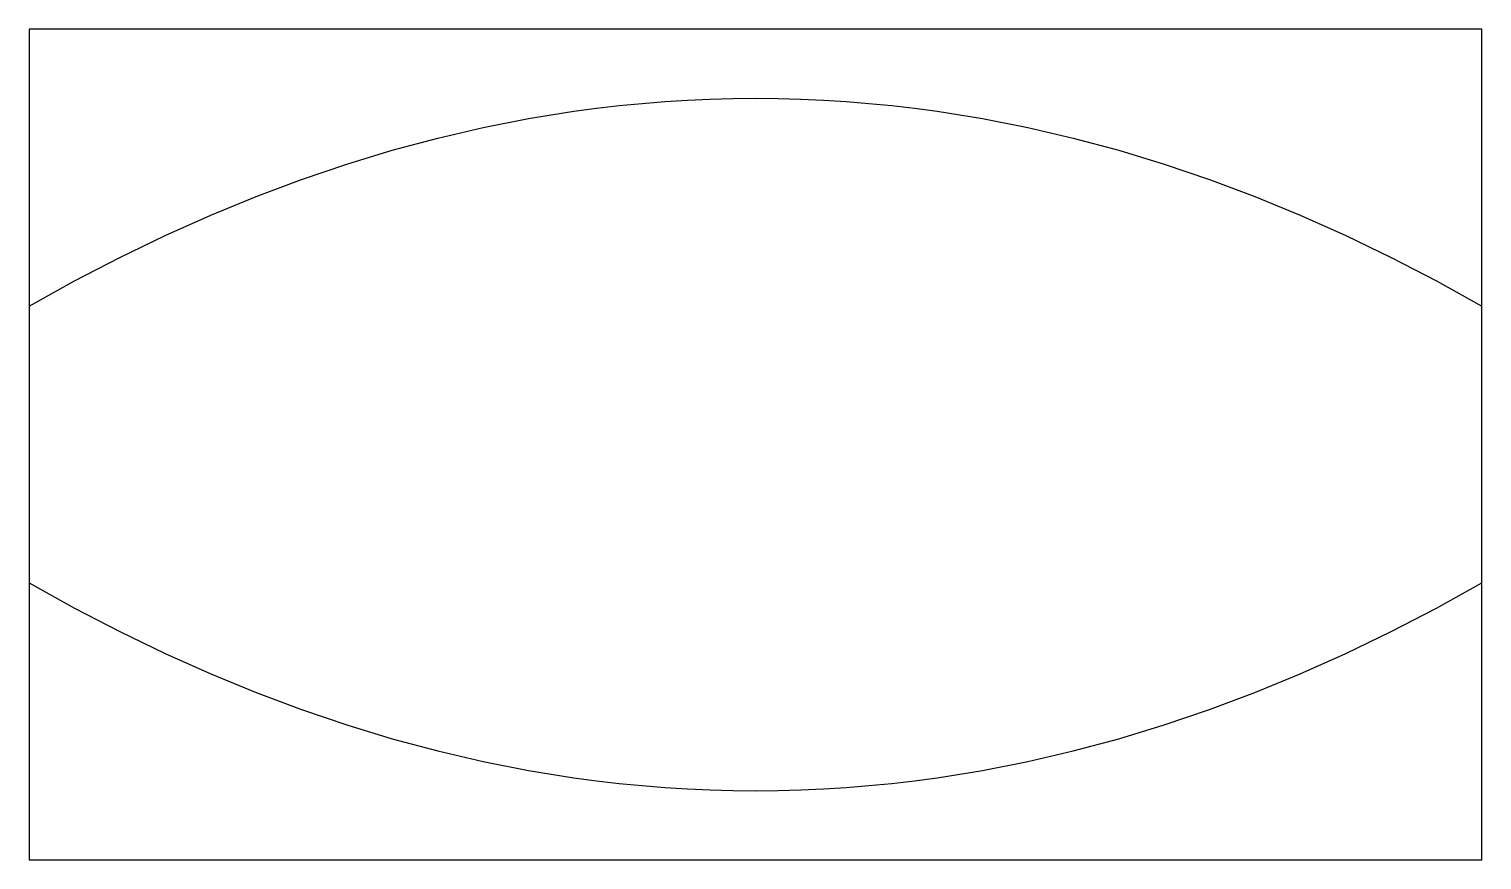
# Model space of a CAD drawing. Extents: x 0 to 3.5, y 0 to 2.
import ezdxf

# ---------------------------------------------------------------- set-up
doc = ezdxf.new("R2010")
doc.units = 0
doc.layers.add('DEFAULT', color=7, linetype='CONTINUOUS')

msp = doc.modelspace()

# ---------------------------------------------------------------- linework, layer by layer
at = {"layer": 'DEFAULT'}
for p, q in [((0, 2), (0, 1.3333)), ((3.5, 2), (0, 2)), ((3.5, 1.3333), (3.5, 2)), ((1.4219, 1.8158), (1.4766, 1.8211)), ((1.4766, 1.8211), (1.5312, 1.8255)), ((1.5312, 1.8255), (1.5859, 1.8289)), ((1.5859, 1.8289), (1.6406, 1.8314)), ((1.6406, 1.8314), (1.6953, 1.8328)), ((1.6953, 1.8328), (1.75, 1.8333)), ((1.75, 1.8333), (1.8047, 1.8328)), ((1.8047, 1.8328), (1.8594, 1.8314)), ((1.8594, 1.8314), (1.9141, 1.8289)), ((1.9141, 1.8289), (1.9688, 1.8255)), ((1.9688, 1.8255), (2.0234, 1.8211)), ((2.0234, 1.8211), (2.0781, 1.8158)), ((1.2031, 1.7845), (1.3125, 1.8021)), ((1.3125, 1.8021), (1.3672, 1.8094)), ((1.3672, 1.8094), (1.4219, 1.8158)), ((2.0781, 1.8158), (2.1328, 1.8094)), ((2.1328, 1.8094), (2.1875, 1.8021)), ((2.1875, 1.8021), (2.2969, 1.7845)), ((0.9844, 1.7376), (1.0938, 1.763)), ((1.0938, 1.763), (1.2031, 1.7845)), ((2.2969, 1.7845), (2.4062, 1.763)), ((2.4062, 1.763), (2.5156, 1.7376)), ((0.875, 1.7083), (0.9844, 1.7376)), ((2.5156, 1.7376), (2.625, 1.7083)), ((0.7656, 1.6751), (0.875, 1.7083)), ((2.625, 1.7083), (2.7344, 1.6751)), ((0.6562, 1.638), (0.7656, 1.6751)), ((2.7344, 1.6751), (2.8438, 1.638)), ((0.5469, 1.597), (0.6562, 1.638)), ((2.8438, 1.638), (2.9531, 1.597)), ((0.4375, 1.5521), (0.5469, 1.597)), ((2.9531, 1.597), (3.0625, 1.5521)), ((0.3281, 1.5033), (0.4375, 1.5521)), ((3.0625, 1.5521), (3.1719, 1.5033)), ((0.2188, 1.4505), (0.3281, 1.5033)), ((3.1719, 1.5033), (3.2812, 1.4505)), ((0.1094, 1.3939), (0.2188, 1.4505)), ((3.2812, 1.4505), (3.3906, 1.3939)), ((0, 1.3333), (0.1094, 1.3939)), ((3.3906, 1.3939), (3.5, 1.3333)), ((0, 1.3333), (0, 0.6667)), ((3.5, 0.6667), (3.5, 1.3333)), ((0, 0.6667), (0.1094, 0.6061)), ((0, 0.6667), (0, 0)), ((3.3906, 0.6061), (3.5, 0.6667)), ((3.5, 0), (3.5, 0.6667)), ((0.1094, 0.6061), (0.2188, 0.5495)), ((3.2812, 0.5495), (3.3906, 0.6061)), ((0.2188, 0.5495), (0.3281, 0.4967)), ((3.1719, 0.4967), (3.2812, 0.5495)), ((0.3281, 0.4967), (0.4375, 0.4479)), ((3.0625, 0.4479), (3.1719, 0.4967)), ((0.4375, 0.4479), (0.5469, 0.403)), ((2.9531, 0.403), (3.0625, 0.4479)), ((0.5469, 0.403), (0.6562, 0.362)), ((2.8438, 0.362), (2.9531, 0.403)), ((0.6562, 0.362), (0.7656, 0.3249)), ((2.7344, 0.3249), (2.8438, 0.362)), ((0.7656, 0.3249), (0.875, 0.2917)), ((2.625, 0.2917), (2.7344, 0.3249)), ((0.875, 0.2917), (0.9844, 0.2624)), ((2.5156, 0.2624), (2.625, 0.2917)), ((0.9844, 0.2624), (1.0938, 0.237)), ((2.4062, 0.237), (2.5156, 0.2624)), ((1.0938, 0.237), (1.2031, 0.2155)), ((1.2031, 0.2155), (1.3125, 0.1979)), ((2.1875, 0.1979), (2.2969, 0.2155)), ((2.2969, 0.2155), (2.4062, 0.237)), ((1.3125, 0.1979), (1.3672, 0.1906)), ((1.3672, 0.1906), (1.4219, 0.1842)), ((1.4219, 0.1842), (1.4766, 0.1789)), ((1.4766, 0.1789), (1.5312, 0.1745)), ((1.9688, 0.1745), (2.0234, 0.1789)), ((2.0234, 0.1789), (2.0781, 0.1842)), ((2.0781, 0.1842), (2.1328, 0.1906)), ((2.1328, 0.1906), (2.1875, 0.1979)), ((1.5312, 0.1745), (1.5859, 0.1711)), ((1.5859, 0.1711), (1.6406, 0.1686)), ((1.6406, 0.1686), (1.6953, 0.1672)), ((1.6953, 0.1672), (1.75, 0.1667)), ((1.75, 0.1667), (1.8047, 0.1672)), ((1.8047, 0.1672), (1.8594, 0.1686)), ((1.8594, 0.1686), (1.9141, 0.1711)), ((1.9141, 0.1711), (1.9688, 0.1745)), ((0, 0), (3.5, 0))]:
    msp.add_line(p, q, dxfattribs=at)

doc.saveas('drawing.dxf')
